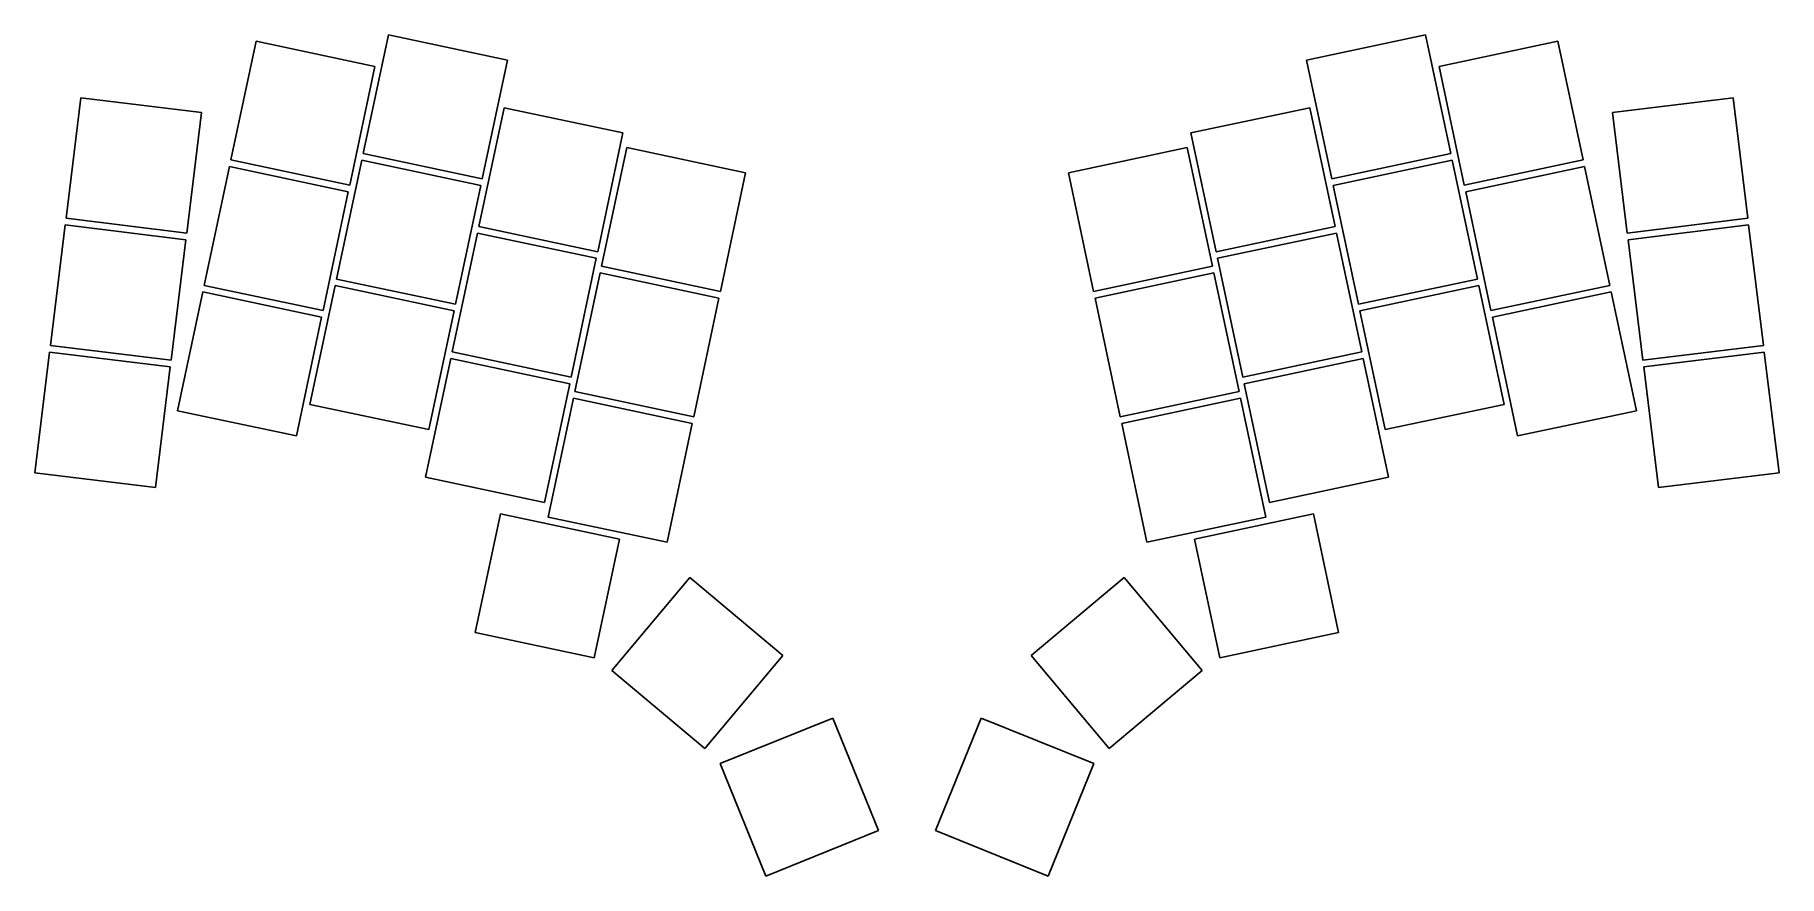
# Model space of a CAD drawing. Header units: millimetres. Extents: x -10 to 248, y -68 to 57.
import ezdxf

# ---------------------------------------------------------------- set-up
doc = ezdxf.new("R2010")
doc.units = ezdxf.units.MM

msp = doc.modelspace()

# ---------------------------------------------------------------- linework, layer by layer
for p, q in [((38.63, 39.47), (42.38, 57.07)), ((42.38, 57.07), (59.98, 53.33)), ((178.4, 53.33), (196.01, 57.07)), ((196.01, 57.07), (199.75, 39.47)), ((19.01, 38.53), (22.75, 56.13)), ((22.75, 56.13), (40.36, 52.39)), ((198.03, 52.39), (215.63, 56.13)), ((215.63, 56.13), (219.38, 38.53)), ((40.36, 52.39), (36.62, 34.78)), ((59.98, 53.33), (56.24, 35.72)), ((182.14, 35.72), (178.4, 53.33)), ((201.77, 34.78), (198.03, 52.39)), ((-5.4, 29.88), (-3.21, 47.75)), ((-3.21, 47.75), (14.66, 45.55)), ((223.72, 45.55), (241.59, 47.75)), ((241.59, 47.75), (243.78, 29.88)), ((14.66, 45.55), (12.47, 27.69)), ((55.76, 28.67), (59.51, 46.28)), ((59.51, 46.28), (77.11, 42.53)), ((161.27, 42.53), (178.88, 46.28)), ((178.88, 46.28), (182.62, 28.67)), ((225.92, 27.69), (223.72, 45.55)), ((77.11, 42.53), (73.37, 24.93)), ((165.01, 24.93), (161.27, 42.53)), ((56.24, 35.72), (38.63, 39.47)), ((73.93, 22.76), (77.67, 40.37)), ((77.67, 40.37), (95.28, 36.63)), ((143.1, 36.63), (160.71, 40.37)), ((160.71, 40.37), (164.45, 22.76)), ((199.75, 39.47), (182.14, 35.72)), ((15.06, 19.94), (18.8, 37.55)), ((18.8, 37.55), (36.41, 33.81)), ((36.62, 34.78), (19.01, 38.53)), ((34.68, 20.88), (38.43, 38.49)), ((38.43, 38.49), (56.03, 34.75)), ((95.28, 36.63), (91.54, 19.02)), ((146.85, 19.02), (143.1, 36.63)), ((182.35, 34.75), (199.96, 38.49)), ((199.96, 38.49), (203.7, 20.88)), ((219.38, 38.53), (201.77, 34.78)), ((201.98, 33.81), (219.58, 37.55)), ((219.58, 37.55), (223.33, 19.94)), ((36.41, 33.81), (32.67, 16.2)), ((56.03, 34.75), (52.29, 17.14)), ((186.09, 17.14), (182.35, 34.75)), ((205.72, 16.2), (201.98, 33.81)), ((-7.71, 11.02), (-5.52, 28.89)), ((-5.52, 28.89), (12.35, 26.69)), ((12.47, 27.69), (-5.4, 29.88)), ((73.37, 24.93), (55.76, 28.67)), ((182.62, 28.67), (165.01, 24.93)), ((243.78, 29.88), (225.92, 27.69)), ((226.04, 26.69), (243.9, 28.89)), ((243.9, 28.89), (246.1, 11.02)), ((12.35, 26.69), (10.15, 8.83)), ((51.81, 10.08), (55.55, 27.69)), ((55.55, 27.69), (73.16, 23.95)), ((165.22, 23.95), (182.83, 27.69)), ((182.83, 27.69), (186.57, 10.08)), ((228.23, 8.83), (226.04, 26.69)), ((73.16, 23.95), (69.42, 6.34)), ((168.96, 6.34), (165.22, 23.95)), ((52.29, 17.14), (34.68, 20.88)), ((69.98, 4.18), (73.72, 21.78)), ((73.72, 21.78), (91.33, 18.04)), ((91.54, 19.02), (73.93, 22.76)), ((164.45, 22.76), (146.85, 19.02)), ((147.05, 18.04), (164.66, 21.78)), ((164.66, 21.78), (168.4, 4.18)), ((203.7, 20.88), (186.09, 17.14)), ((11.11, 1.36), (14.85, 18.96)), ((14.85, 18.96), (32.46, 15.22)), ((32.67, 16.2), (15.06, 19.94)), ((30.73, 2.3), (34.48, 19.9)), ((34.48, 19.9), (52.08, 16.16)), ((186.3, 16.16), (203.91, 19.9)), ((203.91, 19.9), (207.65, 2.3)), ((223.33, 19.94), (205.72, 16.2)), ((205.93, 15.22), (223.53, 18.96)), ((223.53, 18.96), (227.28, 1.36)), ((52.08, 16.16), (48.34, -1.45)), ((91.33, 18.04), (87.59, 0.44)), ((150.8, 0.44), (147.05, 18.04)), ((190.04, -1.45), (186.3, 16.16)), ((32.46, 15.22), (28.71, -2.39)), ((209.67, -2.39), (205.93, 15.22)), ((10.15, 8.83), (-7.71, 11.02)), ((246.1, 11.02), (228.23, 8.83)), ((-10.03, -7.84), (-7.84, 10.03)), ((-7.84, 10.03), (10.03, 7.84)), ((10.03, 7.84), (7.84, -10.03)), ((47.86, -8.5), (51.6, 9.11)), ((51.6, 9.11), (69.21, 5.36)), ((69.42, 6.34), (51.81, 10.08)), ((186.57, 10.08), (168.96, 6.34)), ((169.17, 5.36), (186.78, 9.11)), ((186.78, 9.11), (190.52, -8.5)), ((228.35, 7.84), (246.22, 10.03)), ((230.55, -10.03), (228.35, 7.84)), ((246.22, 10.03), (248.41, -7.84)), ((69.21, 5.36), (65.47, -12.24)), ((172.92, -12.24), (169.17, 5.36)), ((66.03, -14.41), (69.77, 3.2)), ((69.77, 3.2), (87.38, -0.54)), ((87.59, 0.44), (69.98, 4.18)), ((168.4, 4.18), (150.8, 0.44)), ((151, -0.54), (168.61, 3.2)), ((168.61, 3.2), (172.35, -14.41)), ((28.71, -2.39), (11.11, 1.36)), ((48.34, -1.45), (30.73, 2.3)), ((207.65, 2.3), (190.04, -1.45)), ((227.28, 1.36), (209.67, -2.39)), ((87.38, -0.54), (83.64, -18.15)), ((154.75, -18.15), (151, -0.54)), ((7.84, -10.03), (-10.03, -7.84)), ((65.47, -12.24), (47.86, -8.5)), ((190.52, -8.5), (172.92, -12.24)), ((248.41, -7.84), (230.55, -10.03)), ((55.23, -31.54), (58.98, -13.93)), ((58.98, -13.93), (76.58, -17.67)), ((83.64, -18.15), (66.03, -14.41)), ((172.35, -14.41), (154.75, -18.15)), ((161.8, -17.67), (179.41, -13.93)), ((179.41, -13.93), (183.15, -31.54)), ((76.58, -17.67), (72.84, -35.28)), ((165.54, -35.28), (161.8, -17.67)), ((75.44, -37.15), (87.01, -23.36)), ((87.01, -23.36), (100.8, -34.93)), ((137.59, -34.93), (151.38, -23.36)), ((151.38, -23.36), (162.95, -37.15)), ((72.84, -35.28), (55.23, -31.54)), ((183.15, -31.54), (165.54, -35.28)), ((100.8, -34.93), (89.22, -48.72)), ((149.16, -48.72), (137.59, -34.93)), ((89.22, -48.72), (75.44, -37.15)), ((162.95, -37.15), (149.16, -48.72)), ((91.52, -50.95), (108.21, -44.21)), ((108.21, -44.21), (114.95, -60.9)), ((123.43, -60.9), (130.18, -44.21)), ((130.18, -44.21), (146.87, -50.95)), ((98.26, -67.64), (91.52, -50.95)), ((146.87, -50.95), (140.12, -67.64)), ((114.95, -60.9), (98.26, -67.64)), ((140.12, -67.64), (123.43, -60.9))]:
    msp.add_line(p, q)

doc.saveas('drawing.dxf')
